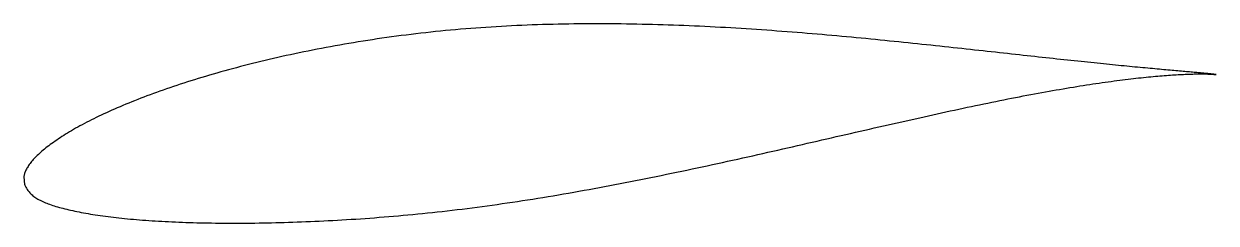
# Model space of a CAD drawing. Header units: metres. Extents: x -26.1 to 52.9, y -5 to 8.2.
import ezdxf

# ---------------------------------------------------------------- set-up
doc = ezdxf.new("R2010")
doc.units = ezdxf.units.M

msp = doc.modelspace()

# ---------------------------------------------------------------- linework, layer by layer
msp.add_lwpolyline([(52.895, 4.874), (52.894, 4.874), (52.889, 4.875), (52.881, 4.877), (52.87, 4.879), (52.857, 4.881), (52.84, 4.884), (52.82, 4.886), (52.797, 4.89), (52.771, 4.893), (52.742, 4.897), (52.709, 4.901), (52.674, 4.905), (52.636, 4.909), (52.595, 4.913), (52.55, 4.918), (52.503, 4.923), (52.453, 4.928), (52.4, 4.934), (52.343, 4.939), (52.284, 4.945), (52.221, 4.951), (52.156, 4.957), (52.088, 4.964), (52.016, 4.97), (51.942, 4.977), (51.865, 4.984), (51.784, 4.992), (51.701, 4.999), (51.615, 5.007), (51.526, 5.015), (51.434, 5.023), (51.339, 5.032), (51.24, 5.04), (51.14, 5.049), (51.036, 5.058), (50.929, 5.068), (50.819, 5.077), (50.707, 5.087), (50.591, 5.097), (50.473, 5.108), (50.352, 5.119), (50.227, 5.13), (50.101, 5.141), (49.971, 5.152), (49.838, 5.164), (49.703, 5.176), (49.564, 5.189), (49.423, 5.201), (49.279, 5.215), (49.133, 5.228), (48.983, 5.242), (48.831, 5.256), (48.676, 5.27), (48.518, 5.285), (48.358, 5.299), (48.195, 5.315), (48.029, 5.33), (47.86, 5.346), (47.689, 5.363), (47.515, 5.379), (47.339, 5.396), (47.159, 5.414), (46.978, 5.431), (46.793, 5.449), (46.606, 5.468), (46.416, 5.486), (46.224, 5.506), (46.029, 5.525), (45.832, 5.545), (45.632, 5.565), (45.43, 5.586), (45.225, 5.607), (45.017, 5.628), (44.808, 5.65), (44.595, 5.672), (44.38, 5.694), (44.163, 5.716), (43.944, 5.74), (43.722, 5.763), (43.497, 5.786), (43.271, 5.81), (43.042, 5.835), (42.811, 5.859), (42.577, 5.884), (42.341, 5.91), (42.103, 5.935), (41.862, 5.961), (41.62, 5.987), (41.375, 6.014), (41.128, 6.041), (40.879, 6.068), (40.627, 6.095), (40.374, 6.123), (40.118, 6.151), (39.86, 6.179), (39.601, 6.207), (39.339, 6.236), (39.075, 6.265), (38.809, 6.294), (38.541, 6.324), (38.271, 6.353), (38, 6.383), (37.726, 6.413), (37.45, 6.443), (37.173, 6.474), (36.894, 6.505), (36.612, 6.536), (36.329, 6.567), (36.044, 6.598), (35.758, 6.629), (35.47, 6.66), (35.18, 6.692), (34.888, 6.724), (34.594, 6.755), (34.299, 6.787), (34.003, 6.818), (33.704, 6.85), (33.404, 6.882), (33.103, 6.914), (32.8, 6.945), (32.495, 6.977), (32.189, 7.009), (31.882, 7.04), (31.573, 7.072), (31.262, 7.103), (30.951, 7.135), (30.638, 7.166), (30.323, 7.197), (30.007, 7.228), (29.69, 7.259), (29.372, 7.29), (29.052, 7.32), (28.732, 7.35), (28.41, 7.38), (28.087, 7.41), (27.762, 7.44), (27.437, 7.469), (27.111, 7.497), (26.783, 7.526), (26.455, 7.555), (26.125, 7.583), (25.794, 7.61), (25.463, 7.637), (25.131, 7.664), (24.797, 7.69), (24.463, 7.717), (24.128, 7.742), (23.792, 7.767), (23.456, 7.792), (23.118, 7.816), (22.78, 7.84), (22.441, 7.863), (22.102, 7.886), (21.762, 7.907), (21.421, 7.929), (21.079, 7.95), (20.737, 7.97), (20.395, 7.99), (20.052, 8.009), (19.708, 8.027), (19.364, 8.044), (19.02, 8.061), (18.675, 8.078), (18.33, 8.093), (17.984, 8.108), (17.638, 8.122), (17.292, 8.136), (16.945, 8.149), (16.599, 8.161), (16.252, 8.172), (15.905, 8.183), (15.557, 8.192), (15.21, 8.201), (14.862, 8.209), (14.515, 8.216), (14.167, 8.223), (13.819, 8.228), (13.471, 8.233), (13.124, 8.237), (12.776, 8.24), (12.428, 8.242), (12.081, 8.243), (11.734, 8.243), (11.386, 8.242), (11.039, 8.24), (10.693, 8.237), (10.346, 8.234), (10, 8.229), (9.654, 8.223), (9.308, 8.216), (8.963, 8.208), (8.618, 8.199), (8.274, 8.189), (7.93, 8.178), (7.586, 8.166), (7.243, 8.153), (6.901, 8.139), (6.559, 8.124), (6.218, 8.108), (5.877, 8.09), (5.537, 8.071), (5.197, 8.051), (4.858, 8.031), (4.52, 8.009), (4.183, 7.985), (3.846, 7.961), (3.511, 7.935), (3.176, 7.909), (2.842, 7.881), (2.508, 7.852), (2.176, 7.822), (1.844, 7.791), (1.514, 7.759), (1.184, 7.725), (0.856, 7.691), (0.528, 7.655), (0.202, 7.618), (-0.124, 7.58), (-0.448, 7.541), (-0.772, 7.501), (-1.094, 7.46), (-1.415, 7.418), (-1.735, 7.375), (-2.053, 7.33), (-2.37, 7.285), (-2.687, 7.239), (-3.001, 7.191), (-3.315, 7.143), (-3.627, 7.094), (-3.938, 7.044), (-4.247, 6.993), (-4.556, 6.941), (-4.862, 6.888), (-5.168, 6.835), (-5.471, 6.78), (-5.774, 6.725), (-6.075, 6.669), (-6.374, 6.612), (-6.672, 6.554), (-6.968, 6.496), (-7.263, 6.437), (-7.556, 6.377), (-7.847, 6.317), (-8.137, 6.256), (-8.425, 6.194), (-8.711, 6.132), (-8.996, 6.069), (-9.279, 6.005), (-9.56, 5.94), (-9.84, 5.876), (-10.118, 5.81), (-10.393, 5.744), (-10.667, 5.677), (-10.939, 5.609), (-11.21, 5.541), (-11.478, 5.473), (-11.745, 5.404), (-12.009, 5.334), (-12.272, 5.264), (-12.532, 5.194), (-12.791, 5.123), (-13.047, 5.051), (-13.302, 4.979), (-13.554, 4.906), (-13.805, 4.833), (-14.053, 4.76), (-14.299, 4.686), (-14.544, 4.611), (-14.786, 4.537), (-15.025, 4.462), (-15.263, 4.387), (-15.498, 4.311), (-15.732, 4.235), (-15.963, 4.159), (-16.191, 4.083), (-16.418, 4.006), (-16.642, 3.929), (-16.864, 3.851), (-17.084, 3.774), (-17.301, 3.696), (-17.516, 3.618), (-17.729, 3.54), (-17.939, 3.462), (-18.147, 3.383), (-18.352, 3.304), (-18.555, 3.225), (-18.756, 3.147), (-18.954, 3.067), (-19.15, 2.988), (-19.343, 2.909), (-19.533, 2.829), (-19.722, 2.75), (-19.907, 2.67), (-20.09, 2.591), (-20.271, 2.511), (-20.449, 2.431), (-20.624, 2.352), (-20.797, 2.272), (-20.968, 2.192), (-21.135, 2.112), (-21.3, 2.033), (-21.463, 1.953), (-21.622, 1.873), (-21.78, 1.793), (-21.934, 1.714), (-22.086, 1.634), (-22.235, 1.555), (-22.381, 1.475), (-22.525, 1.396), (-22.666, 1.316), (-22.804, 1.237), (-22.939, 1.158), (-23.072, 1.079), (-23.202, 1), (-23.329, 0.922), (-23.453, 0.844), (-23.575, 0.766), (-23.693, 0.688), (-23.809, 0.611), (-23.922, 0.535), (-24.033, 0.458), (-24.14, 0.383), (-24.245, 0.308), (-24.347, 0.233), (-24.446, 0.159), (-24.542, 0.085), (-24.636, 0.012), (-24.726, -0.06), (-24.814, -0.132), (-24.899, -0.203), (-24.981, -0.273), (-25.06, -0.344), (-25.136, -0.413), (-25.209, -0.483), (-25.28, -0.551), (-25.347, -0.62), (-25.411, -0.687), (-25.473, -0.755), (-25.532, -0.821), (-25.587, -0.888), (-25.64, -0.954), (-25.69, -1.019), (-25.737, -1.084), (-25.781, -1.148), (-25.822, -1.211), (-25.86, -1.274), (-25.895, -1.335), (-25.927, -1.396), (-25.957, -1.456), (-25.983, -1.514), (-26.007, -1.571), (-26.027, -1.625), (-26.045, -1.678), (-26.06, -1.728), (-26.073, -1.774), (-26.082, -1.816), (-26.09, -1.851), (-26.095, -1.878), (-26.098, -1.896), (-26.053, -2.401), (-26.051, -2.404), (-26.045, -2.416), (-26.036, -2.435), (-26.023, -2.463), (-26.006, -2.501), (-25.985, -2.545), (-25.961, -2.593), (-25.933, -2.644), (-25.903, -2.696), (-25.869, -2.749), (-25.833, -2.802), (-25.793, -2.854), (-25.75, -2.906), (-25.705, -2.957), (-25.656, -3.007), (-25.605, -3.056), (-25.551, -3.105), (-25.493, -3.152), (-25.433, -3.199), (-25.37, -3.244), (-25.304, -3.289), (-25.236, -3.333), (-25.164, -3.376), (-25.089, -3.418), (-25.012, -3.459), (-24.931, -3.499), (-24.848, -3.539), (-24.762, -3.577), (-24.673, -3.615), (-24.581, -3.652), (-24.486, -3.688), (-24.389, -3.724), (-24.288, -3.759), (-24.185, -3.793), (-24.079, -3.827), (-23.97, -3.86), (-23.858, -3.893), (-23.743, -3.926), (-23.626, -3.958), (-23.506, -3.99), (-23.382, -4.021), (-23.257, -4.052), (-23.128, -4.083), (-22.996, -4.114), (-22.862, -4.144), (-22.725, -4.174), (-22.585, -4.203), (-22.442, -4.232), (-22.297, -4.261), (-22.149, -4.289), (-21.998, -4.316), (-21.845, -4.343), (-21.689, -4.37), (-21.53, -4.396), (-21.369, -4.421), (-21.205, -4.446), (-21.038, -4.47), (-20.869, -4.494), (-20.697, -4.517), (-20.522, -4.539), (-20.345, -4.561), (-20.166, -4.583), (-19.984, -4.603), (-19.799, -4.624), (-19.612, -4.643), (-19.422, -4.662), (-19.23, -4.681), (-19.035, -4.699), (-18.838, -4.716), (-18.639, -4.733), (-18.437, -4.749), (-18.232, -4.765), (-18.025, -4.78), (-17.816, -4.795), (-17.605, -4.809), (-17.391, -4.823), (-17.174, -4.836), (-16.956, -4.848), (-16.735, -4.86), (-16.512, -4.871), (-16.286, -4.882), (-16.058, -4.892), (-15.829, -4.902), (-15.596, -4.911), (-15.362, -4.919), (-15.125, -4.927), (-14.887, -4.934), (-14.646, -4.941), (-14.403, -4.947), (-14.158, -4.952), (-13.911, -4.957), (-13.661, -4.962), (-13.41, -4.965), (-13.157, -4.968), (-12.902, -4.97), (-12.644, -4.972), (-12.385, -4.973), (-12.124, -4.974), (-11.861, -4.973), (-11.596, -4.973), (-11.329, -4.971), (-11.06, -4.969), (-10.789, -4.965), (-10.517, -4.962), (-10.242, -4.958), (-9.966, -4.952), (-9.688, -4.947), (-9.409, -4.94), (-9.128, -4.933), (-8.845, -4.925), (-8.56, -4.916), (-8.274, -4.907), (-7.986, -4.896), (-7.696, -4.886), (-7.405, -4.874), (-7.113, -4.862), (-6.818, -4.849), (-6.523, -4.835), (-6.225, -4.82), (-5.927, -4.805), (-5.627, -4.789), (-5.325, -4.772), (-5.022, -4.755), (-4.718, -4.736), (-4.412, -4.718), (-4.105, -4.698), (-3.797, -4.677), (-3.487, -4.656), (-3.176, -4.633), (-2.864, -4.61), (-2.551, -4.586), (-2.236, -4.561), (-1.921, -4.535), (-1.604, -4.509), (-1.286, -4.481), (-0.967, -4.452), (-0.647, -4.423), (-0.326, -4.393), (-0.005, -4.361), (0.318, -4.329), (0.642, -4.296), (0.967, -4.261), (1.293, -4.226), (1.62, -4.19), (1.947, -4.153), (2.275, -4.115), (2.604, -4.076), (2.934, -4.035), (3.265, -3.994), (3.596, -3.952), (3.928, -3.909), (4.261, -3.865), (4.594, -3.82), (4.928, -3.774), (5.262, -3.727), (5.597, -3.679), (5.933, -3.631), (6.269, -3.581), (6.606, -3.53), (6.943, -3.479), (7.28, -3.426), (7.618, -3.373), (7.957, -3.319), (8.295, -3.264), (8.635, -3.208), (8.974, -3.151), (9.314, -3.094), (9.654, -3.036), (9.994, -2.977), (10.334, -2.917), (10.675, -2.857), (11.016, -2.795), (11.357, -2.734), (11.698, -2.671), (12.039, -2.608), (12.38, -2.544), (12.722, -2.479), (13.063, -2.414), (13.404, -2.349), (13.745, -2.283), (14.087, -2.216), (14.428, -2.148), (14.769, -2.08), (15.11, -2.012), (15.451, -1.944), (15.791, -1.874), (16.132, -1.805), (16.472, -1.735), (16.812, -1.664), (17.152, -1.594), (17.491, -1.522), (17.83, -1.451), (18.169, -1.379), (18.507, -1.307), (18.845, -1.235), (19.183, -1.162), (19.52, -1.089), (19.856, -1.016), (20.192, -0.943), (20.528, -0.869), (20.863, -0.796), (21.198, -0.722), (21.531, -0.648), (21.865, -0.573), (22.197, -0.499), (22.529, -0.425), (22.861, -0.35), (23.191, -0.276), (23.521, -0.201), (23.85, -0.127), (24.178, -0.052), (24.506, 0.022), (24.833, 0.097), (25.158, 0.172), (25.483, 0.246), (25.807, 0.32), (26.13, 0.394), (26.453, 0.468), (26.774, 0.542), (27.094, 0.615), (27.413, 0.689), (27.731, 0.762), (28.048, 0.835), (28.364, 0.907), (28.679, 0.98), (28.993, 1.052), (29.305, 1.124), (29.617, 1.195), (29.927, 1.266), (30.236, 1.337), (30.544, 1.407), (30.85, 1.477), (31.155, 1.546), (31.459, 1.616), (31.762, 1.684), (32.063, 1.752), (32.363, 1.82), (32.661, 1.887), (32.958, 1.954), (33.254, 2.02), (33.548, 2.085), (33.84, 2.15), (34.131, 2.215), (34.421, 2.278), (34.709, 2.341), (34.995, 2.404), (35.28, 2.466), (35.563, 2.527), (35.845, 2.588), (36.125, 2.648), (36.403, 2.707), (36.68, 2.766), (36.954, 2.824), (37.227, 2.881), (37.499, 2.937), (37.768, 2.993), (38.036, 3.048), (38.302, 3.102), (38.566, 3.155), (38.828, 3.208), (39.089, 3.259), (39.347, 3.31), (39.604, 3.361), (39.858, 3.41), (40.111, 3.459), (40.362, 3.506), (40.611, 3.553), (40.857, 3.599), (41.102, 3.645), (41.344, 3.689), (41.585, 3.733), (41.824, 3.775), (42.06, 3.817), (42.294, 3.859), (42.526, 3.899), (42.756, 3.938), (42.984, 3.977), (43.21, 4.015), (43.433, 4.052), (43.654, 4.088), (43.873, 4.123), (44.09, 4.158), (44.304, 4.191), (44.516, 4.224), (44.726, 4.256), (44.933, 4.287), (45.138, 4.317), (45.341, 4.346), (45.541, 4.375), (45.739, 4.403), (45.935, 4.43), (46.128, 4.456), (46.318, 4.481), (46.507, 4.506), (46.692, 4.53), (46.876, 4.552), (47.056, 4.574), (47.235, 4.596), (47.411, 4.616), (47.584, 4.636), (47.754, 4.655), (47.922, 4.673), (48.088, 4.691), (48.251, 4.707), (48.411, 4.723), (48.569, 4.738), (48.724, 4.753), (48.876, 4.767), (49.026, 4.78), (49.173, 4.793), (49.317, 4.804), (49.459, 4.816), (49.598, 4.826), (49.734, 4.836), (49.868, 4.845), (49.998, 4.854), (50.126, 4.862), (50.251, 4.87), (50.374, 4.876), (50.494, 4.883), (50.61, 4.889), (50.724, 4.894), (50.836, 4.899), (50.944, 4.903), (51.05, 4.907), (51.152, 4.91), (51.252, 4.913), (51.349, 4.916), (51.443, 4.918), (51.535, 4.919), (51.623, 4.921), (51.708, 4.922), (51.791, 4.922), (51.87, 4.922), (51.947, 4.922), (52.021, 4.921), (52.092, 4.921), (52.16, 4.92), (52.224, 4.918), (52.286, 4.917), (52.345, 4.915), (52.401, 4.913), (52.454, 4.911), (52.505, 4.909), (52.552, 4.906), (52.596, 4.904), (52.637, 4.901), (52.675, 4.898), (52.71, 4.896), (52.742, 4.893), (52.771, 4.89), (52.797, 4.888), (52.82, 4.885), (52.84, 4.883), (52.857, 4.881), (52.87, 4.879), (52.881, 4.877), (52.889, 4.875), (52.894, 4.874), (52.895, 4.874)], close=True)

doc.saveas('drawing.dxf')
